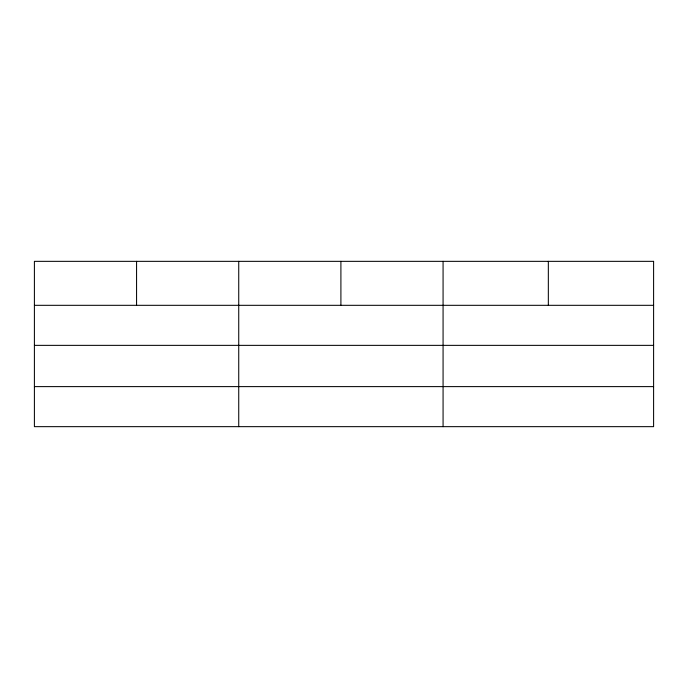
<?xml version="1.0" encoding="UTF-8"?>
<svg xmlns="http://www.w3.org/2000/svg" width="688" height="688" viewBox="0 0 688 688"><rect width="100%" height="100%" fill="white"/><g stroke="black" fill="none" stroke-linecap="round" stroke-linejoin="round"><path stroke-width="1.03" d="M34.4 305.317L653.6 305.317M34.4 345.359L653.6 345.359M34.4 386.613L653.6 386.613M548.336 261.345L548.336 305.317M443.072 261.345L443.072 426.655M340.904 261.345L340.904 305.317M238.736 261.345L238.736 426.655M136.568 261.345L136.568 305.317M653.6 261.345L34.4 261.345L34.4 426.655L653.6 426.655L653.6 261.345"/></g></svg>
